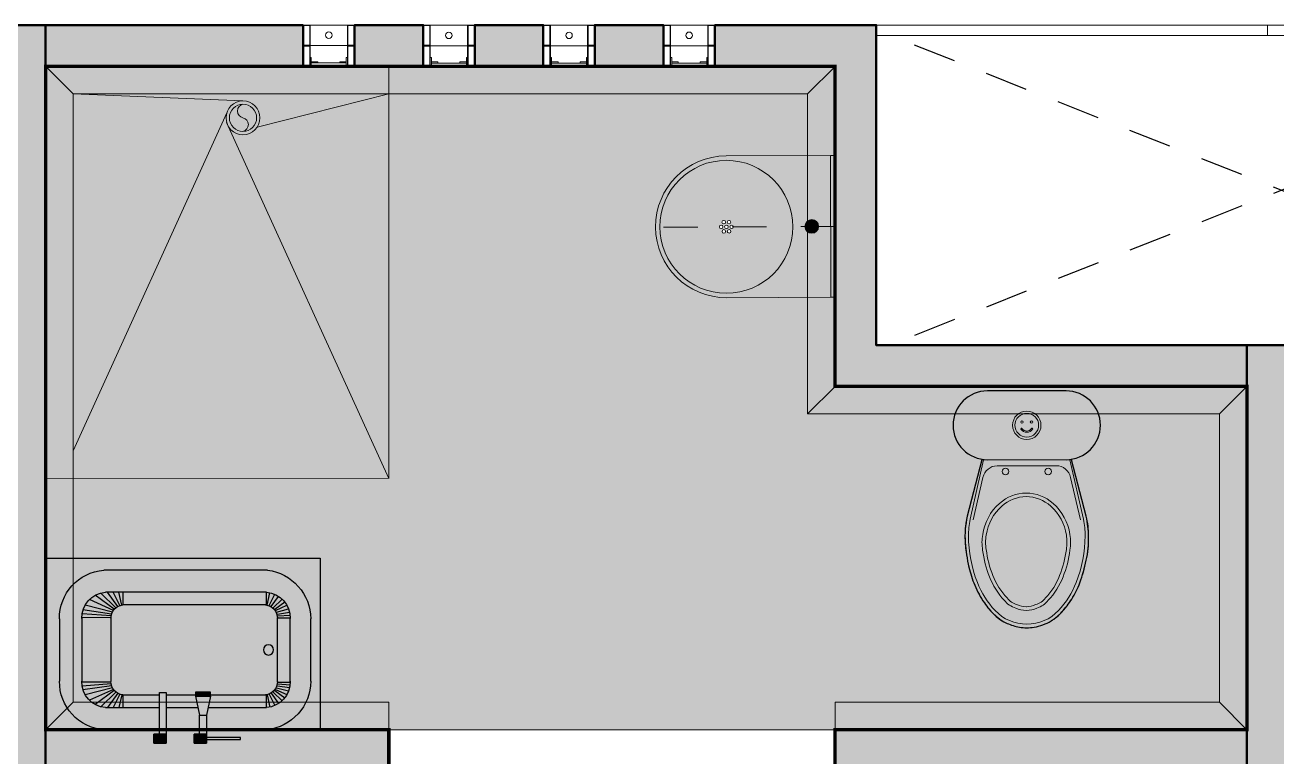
# Model space of a CAD drawing. Header units: metres. Extents: x 167 to 250, y 44 to 219.
# Drawn here: x 189.713 to 193.36, y 120.749 to 122.881 of the extents above; entities that cross this region are included whole.
import ezdxf

# ---------------------------------------------------------------- set-up
doc = ezdxf.new("R2010")
doc.units = ezdxf.units.M
doc.set_wipeout_variables(frame=1)
doc.linetypes.add('06-PT1-01$0$HIDDEN2', pattern=[0.1875, 0.125, -0.0625])
doc.linetypes.add('TRAZO_Y_PUNTO2', pattern=[0.5, 0.25, -0.125, 0, -0.125])
for name, color, linetype, lineweight in [('08', 8, 'Continuous', 0), ('A-MUEB-FIJO', 44, 'Continuous', 15), ('A-MURO', 7, 'Continuous', 50), ('A-PISO -ACHU', 55, 'Continuous', 0), ('A-PLAN-ACHU4', 251, 'Continuous', 5), ('A-PLAN-ACHU5', 252, 'Continuous', 5), ('A-PUER', 36, 'Continuous', 13), ('A_ACHURADO', 253, 'Continuous', 13), ('H_ACCESORIOS DESAGUES', 160, 'Continuous', 20), ('puntea', 253, '06-PT1-01$0$HIDDEN2', 25)]:
    doc.layers.add(name, color=color, linetype=linetype, lineweight=lineweight)
doc.layers.add('A_MOBILIARIO', color=8, linetype='Continuous')
pattern_1 = [(0, (0, -0.2311683247949077), (0, 6.985), [5.08, -1.905]), (90, (0, -0.2311683247949077), (-6.985, 4.277078946022131e-16), [5.08, -1.905])]
pattern_2 = [(0, (0, 0), (0, 6.985), [5.08, -1.905]), (90, (0, 0), (-6.985, 4.277078946022131e-16), [5.08, -1.905])]
pattern_3 = [(0, (4.547473508864641e-13, -0.6247219652223066), (0, 6.985), [5.08, -1.905]), (90, (4.547473508864641e-13, -0.6247219652223066), (-6.985, 4.277078946022131e-16), [5.08, -1.905])]

# ---------------------------------------------------------------- blocks, each defined once
blk = doc.blocks.new('lavam_sm-001-p')
blk.add_wipeout([(-1.27675647831893e-15, 0.20649999999999968), (0.31650000000000156, 0.20650000000000113), (0.34017075419539183, 0.20513884419051853), (0.3583018415805612, 0.20222476614023877), (0.3818019716322284, 0.19590278839502084), (0.3995119403340377, 0.1890800564892523), (0.4135855834023221, 0.18225432641073702), (0.4255789857651276, 0.17533974125808383), (0.4448239889367971, 0.16178752690905918), (0.45175885307535946, 0.1560361902404026), (0.4592701896627025, 0.14919424567883555), (0.4674947775288544, 0.14086457027589494), (0.47456565765235237, 0.13288151816911975), (0.4823371609014798, 0.12304586975651577), (0.4965001316339732, 0.10120376777449092), (0.5001758642155889, 0.09436856947446703), (0.5050488681076205, 0.08421148576848558), (0.5094720864871439, 0.07351206592661463), (0.5127186545495671, 0.06434663632823656), (0.5151247043887369, 0.056484305842309346), (0.5171406830447876, 0.048842259441202796), (0.5184457987380504, 0.04312939104661084), (0.5203935459562263, 0.03270583919419967), (0.5213470774295701, 0.026075369001499482), (0.5220721757135072, 0.019553275234995837), (0.5226131226520225, 0.012634503181087497), (0.5229121735682497, 0.006022009866424816), (0.5230000000000014, 1.3877787807814457e-15), (0.522537473590952, -0.013813380334234848), (0.5215805480799787, -0.024170618511242914), (0.5201394547195348, -0.03425233541717965), (0.5194341417612682, -0.03820973838719527), (0.5181662502667352, -0.04441816636641971), (0.5168172825360591, -0.050152131733048666), (0.5117106655989025, -0.06734275043710175), (0.5117106655989025, -0.06734275043710175), (0.5094207613924342, -0.0736466552109718), (0.5075416664067289, -0.07839216604062144), (0.5052923161181879, -0.08366427776972946), (0.5025418195688304, -0.08961412484379339), (0.5006985760791736, -0.0933441726644203), (0.4974481581566971, -0.09949881436328334), (0.4949433857275015, -0.10392404962330076), (0.4862159469685456, -0.11763820529305075), (0.48176535257822106, -0.1238128153189173), (0.4797810025269483, -0.1264182115590739), (0.4797810025269483, -0.1264182115590739), (0.47485618324702217, -0.13253516223038903), (0.4724253080607467, -0.1353866622166351), (0.4692633781490142, -0.13894459434069845), (0.46636901141037, -0.1420617098970668), (0.4626398017621418, -0.14589519642853854), (0.45639972115050165, -0.15188916360956023), (0.45368729190689283, -0.1543434382772811), (0.4478729976704476, -0.15932164160301776), (0.44322337147066515, -0.16304427963932883), (0.43265332808306123, -0.17073562714099394), (0.4258344818931331, -0.17518053850002824), (0.4222049014569994, -0.177394260921727), (0.4190894950570654, -0.17921396570562248), (0.4121453274124032, -0.18301426541167182), (0.40849738344519915, -0.18487490754355135), (0.39603175531644186, -0.1905700655829377), (0.39603175531644186, -0.1905700655829377), (0.3805579354146461, -0.19631309408802194), (0.375148606437772, -0.19799644179355053), (0.36519336293852367, -0.20067687062971823), (0.3566936721547915, -0.20255053374087306), (0.3504491610143413, -0.20369021691387573), (0.334847036770375, -0.2056833397281993), (0.334847036770375, -0.2056833397281993), (0.2306428930038713, -0.20649999999999868), (0.20677217048420626, -0.20649999999999874), (0.1906016796703982, -0.20649999999999885), (0.16470312500000206, -0.20649999999999896), (0.13901011454663068, -0.20649999999999902), (1.27675647831893e-15, -0.20649999999999968)])
h = blk.add_hatch(color=255)
h.dxf.hatch_style = 1
h.paths.add_polyline_path([(-1.27675647831893e-15, 0.2064999999999997), (0.01290624999999873, 0.2064999999999998), (0.0129062500000012, -0.2064999999999996), (1.27675647831893e-15, -0.2064999999999997)])
h = blk.add_hatch(color=255)
h.dxf.hatch_style = 1
edge = h.paths.add_edge_path()
edge.add_line((0.01290624999999873, 0.2064999999999998), (0.0129062500000012, -0.2064999999999996))
edge.add_line((0.0129062500000012, -0.2064999999999996), (0.316500000000003, -0.2064999999999983))
edge.add_arc((0.3165000000000016, 1.387778780781445e-15), 0.2064999999999997, 270.0000000000003, 450.0000000000003)
edge.add_line((0.3165000000000004, 0.2065000000000011), (0.01290624999999873, 0.2064999999999998))
edge = h.paths.add_edge_path(flags=16)
edge.add_arc((0.3165000000000017, 1.422473250300982e-15), 0.1935937499999997, 0, 360)
h = blk.add_hatch(color=255)
h.dxf.hatch_style = 1
edge = h.paths.add_edge_path()
edge.add_arc((0.3165000000000017, 1.422473250300982e-15), 0.1935937499999997, 0, 360)
edge = h.paths.add_edge_path(flags=16)
edge.add_arc((0.3087562500000016, 0.01341256844111277), 0.005162499999999992, 0, 360)
edge = h.paths.add_edge_path(flags=16)
edge.add_arc((0.3242437500000016, 0.01341256844111286), 0.005162499999999993, 0, 360)
edge = h.paths.add_edge_path(flags=17)
edge.add_arc((0.3319875000000017, 1.512678871051776e-15), 0.005162499999999993, 0, 360)
edge = h.paths.add_edge_path(flags=16)
edge.add_arc((0.3242437500000017, -0.01341256844110993), 0.005162499999999993, 0, 360)
edge = h.paths.add_edge_path(flags=16)
edge.add_arc((0.3087562500000017, -0.01341256844111002), 0.005162499999999993, 0, 360)
edge = h.paths.add_edge_path(flags=16)
edge.add_arc((0.3010125000000017, 1.325328735646281e-15), 0.005162499999999993, 0, 360)
edge = h.paths.add_edge_path(flags=17)
edge.add_arc((0.3165000000000017, 1.422473250300982e-15), 0.005162499999999993, 0, 360)
h = blk.add_hatch(color=253)
h.dxf.hatch_style = 1
edge = h.paths.add_edge_path()
edge.add_arc((0.06790625000000097, 3.348597095405037e-16), 0.02, 0, 360)
blk.add_lwpolyline([(-1.27675647831893e-15, 0.2064999999999997), (0.01290624999999873, 0.2064999999999998), (0.0129062500000012, -0.2064999999999996), (1.27675647831893e-15, -0.2064999999999997)], close=True)
blk.add_lwpolyline([(0.01290624999999873, 0.2064999999999998), (0.0129062500000012, -0.2064999999999996), (0.3165000000000029, -0.2064999999999983, 0.9999999999999999), (0.3165000000000004, 0.2065000000000011)], format="xyb", close=True)
at = {"color": 252, "linetype": 'TRAZO_Y_PUNTO2', "ltscale": 0.1}
blk.add_lwpolyline([(0, 0), (0.5820133977211999, 0.0007875141848143463)], dxfattribs=at)
for centre, radius in [((0.3165000000000017, 1.422473250300982e-15), 0.1935937499999997), ((0.06790625000000097, 3.348597095405037e-16), 0.02)]:
    blk.add_circle(centre, radius)
at = {"color": 251, "lineweight": 0}
for centre, radius in [((0.3010125000000017, 1.325328735646281e-15), 0.005162499999999993), ((0.3087562500000016, 0.01341256844111277), 0.005162499999999992), ((0.3165000000000017, 1.422473250300982e-15), 0.005162499999999993), ((0.3242437500000016, 0.01341256844111286), 0.005162499999999993), ((0.3319875000000017, 1.512678871051776e-15), 0.005162499999999993), ((0.3087562500000017, -0.01341256844111002), 0.005162499999999993), ((0.3242437500000017, -0.01341256844110993), 0.005162499999999993)]:
    blk.add_circle(centre, radius, dxfattribs=at)
blk = doc.blocks.new('Ventana')
at = {"layer": 'A-PLAN-ACHU4', "lineweight": 0}
blk.add_lwpolyline([(70.01134361059218, 22.30446699201386), (70.01134361059218, 22.18446699201385), (69.86134361059217, 22.18446699201385), (69.86134361059217, 22.30446699201386)], close=True, dxfattribs=at)
at = {"layer": 'A-PLAN-ACHU5', "lineweight": 0}
for points in [[(69.86134402153235, 22.24446699201391), (69.86134473654525, 22.30446699201386), (69.88215901050003, 22.30446699201386), (69.88215829548713, 22.24446699201391)], [(69.8628440215322, 22.24596699201376), (69.8628447365451, 22.30296699201401), (69.88065901050018, 22.30296699201401), (69.88065829548728, 22.24596699201376)], [(69.9905308914555, 22.24446699201391), (69.99053103452948, 22.30446699201386), (69.8821584385611, 22.30446699201386), (69.88215829548713, 22.24446699201391)], [(69.90755901050002, 22.30446699201386), (69.88215901050003, 22.30446699201386), (69.88215901050003, 22.27906699201387), (69.88535901050014, 22.27906699201387), (69.88535901050014, 22.30126699201375), (69.90755901050002, 22.30126699201375)], [(69.88535901049968, 22.29496699201374), (69.90435901049992, 22.29496699201374), (69.90435901049992, 22.29176699201409), (69.88535901049968, 22.29176699201409)], [(69.9651316228184, 22.30445149074714), (69.9905316228184, 22.30445149074714), (69.9905316228184, 22.27905149074715), (69.98733162281829, 22.27905149074715), (69.98733162281829, 22.30125149074703), (69.9651316228184, 22.30125149074703)], [(69.98733162281874, 22.29495149074702), (69.96833162281851, 22.29495149074702), (69.96833162281851, 22.29175149074737), (69.98733162281874, 22.29175149074737)], [(70.01134516541029, 22.24446699201391), (70.01134473654534, 22.30446699201386), (69.99053046259056, 22.30446699201386), (69.9905308914555, 22.24446699201391)], [(70.00984516541044, 22.24596699201376), (70.00984473654549, 22.30296699201401), (69.9920304625904, 22.30296699201401), (69.99203089145536, 22.24596699201376)], [(69.86134330651944, 22.18446699201397), (69.86134402153235, 22.24446699201391), (69.88215829548713, 22.24446699201391), (69.88215758047423, 22.18446699201397)], [(69.8628433065193, 22.18596699201382), (69.8628440215322, 22.24296699201406), (69.88065829548728, 22.24296699201406), (69.88065758047438, 22.18596699201382)], [(69.9905301764426, 22.18446699201397), (69.99053031951658, 22.24446699201391), (69.8821577235482, 22.24446699201391), (69.88215758047423, 22.18446699201397)], [(70.01134445039739, 22.18446699201397), (70.01134402153244, 22.24446699201391), (69.99052974757765, 22.24446699201391), (69.9905301764426, 22.18446699201397)], [(70.00984445039754, 22.18596699201382), (70.00984402153259, 22.24296699201406), (69.9920297475775, 22.24296699201406), (69.99203017644246, 22.18596699201382)]]:
    blk.add_lwpolyline(points, close=True, dxfattribs=at)
at = {"layer": 'A-PLAN-ACHU5', "lineweight": 0, "elevation": -1.201708993585166e-09}
blk.add_lwpolyline([(69.88535901050014, 22.30126699201375), (69.98733162281829, 22.30125149074703), (69.98733162281829, 22.29495149074702), (69.88535901050014, 22.29496699201374)], close=True, dxfattribs=at)
at = {"layer": 'A-PLAN-ACHU5', "lineweight": 0}
blk.add_circle((69.93634473654552, 22.21423897682345), 0.009524999999939611, dxfattribs=at)
blk = doc.blocks.new('sifon')
at = {"lineweight": 0, "transparency": 33554508}
blk.add_hatch(color=252, dxfattribs=at).paths.add_polyline_path([(0, 0, -0.8103451215678315), (2.916005458218996e-07, 0.0397030834723059, -1), (-2.781627329371523e-07, -0.03970308336032569, 0.7863031093906079)])
at = {"color": 252, "lineweight": 0}
for centre, radius in [((0, -8.041862453733728e-10), 0.04945932076248262), ((0, 0), 0.03970308854337931)]:
    blk.add_circle(centre, radius, dxfattribs=at)
for centre, radius, start, end in [((0.004205665318376355, 0.01985151200499217, 2.61930414847953e-06), 0.02029212177329212, 101.9607780547418, 258.038420754303), ((-0.004818817280992274, -0.01985152241929606, 2.61930414847953e-06), 0.02042800631120464, 283.6434388831337, 76.35575910364949)]:
    blk.add_arc(centre, radius, start, end, dxfattribs=at)
blk = doc.blocks.new('LAVACOLAS PLANTA')
at = {"layer": 'A_MOBILIARIO', "true_color": 0xffffff}
h = blk.add_hatch(color=7, dxfattribs=at)
h.dxf.hatch_style = 1
h.paths.add_polyline_path([(3251.488809055902, 1626.758733589742), (3251.481363411084, 1626.758733589742), (3251.481363411084, 1626.723733589743), (3251.488809055902, 1626.723733589743)])
h = blk.add_hatch(dxfattribs=at)
h.set_pattern_fill('ANGLE')
h.set_pattern_definition(pattern_1)
h.paths.add_polyline_path([(3251.488809055902, 1626.717760152308), (3251.481363411083, 1626.717760152308), (3251.481363411083, 1626.682760152308), (3251.488809055902, 1626.682760152308)])
h = blk.add_hatch(dxfattribs=at)
h.set_pattern_fill('ANGLE')
h.set_pattern_definition(pattern_3)
h.paths.add_polyline_path([(3251.488809055902, 1626.717760152311), (3251.481363411084, 1626.717760152311), (3251.481363411084, 1626.682760152311), (3251.488809055902, 1626.682760152311)])
h = blk.add_hatch(color=7, dxfattribs=at)
h.dxf.hatch_style = 1
h.paths.add_polyline_path([(3251.502727326055, 1626.758733589742), (3251.488809055902, 1626.758733589742), (3251.488809055902, 1626.723733589743), (3251.502727326055, 1626.723733589743)])
h = blk.add_hatch(dxfattribs=at)
h.set_pattern_fill('ANGLE')
h.set_pattern_definition(pattern_1)
h.paths.add_polyline_path([(3251.502727326055, 1626.717760152308), (3251.488809055902, 1626.717760152308), (3251.488809055902, 1626.682760152308), (3251.502727326055, 1626.682760152308)])
h = blk.add_hatch(dxfattribs=at)
h.set_pattern_fill('ANGLE')
h.set_pattern_definition(pattern_3)
h.paths.add_polyline_path([(3251.502727326055, 1626.717760152311), (3251.488809055902, 1626.717760152311), (3251.488809055902, 1626.682760152311), (3251.502727326055, 1626.682760152311)])
h = blk.add_hatch(color=7, dxfattribs=at)
h.dxf.hatch_style = 1
h.paths.add_polyline_path([(3251.529674130101, 1626.758733589742), (3251.502727326055, 1626.758733589742), (3251.502727326055, 1626.723733589743), (3251.529674130101, 1626.723733589743)])
h = blk.add_hatch(color=7, dxfattribs=at)
h.dxf.hatch_style = 1
h.paths.add_polyline_path([(3251.529674130101, 1626.723733589743), (3251.502727326055, 1626.723733589743), (3251.502727326055, 1626.561233589742), (3251.529674130101, 1626.561233589742)])
h = blk.add_hatch(dxfattribs=at)
h.set_pattern_fill('ANGLE')
h.set_pattern_definition(pattern_1)
h.paths.add_polyline_path([(3251.529674130101, 1626.717760152308), (3251.502727326055, 1626.717760152308), (3251.502727326055, 1626.682760152308), (3251.529674130101, 1626.682760152308)])
h = blk.add_hatch(dxfattribs=at)
h.set_pattern_fill('ANGLE')
h.set_pattern_definition(pattern_3)
h.paths.add_polyline_path([(3251.529674130101, 1626.717760152311), (3251.502727326055, 1626.717760152311), (3251.502727326055, 1626.682760152311), (3251.529674130101, 1626.682760152311)])
h = blk.add_hatch(color=7, dxfattribs=at)
h.dxf.hatch_style = 1
h.paths.add_polyline_path([(3251.64537983328, 1626.758733589742), (3251.637934188462, 1626.758733589742), (3251.637934188462, 1626.723733589743), (3251.64537983328, 1626.723733589743)])
h = blk.add_hatch(dxfattribs=at)
h.set_pattern_fill('ANGLE')
h.set_pattern_definition(pattern_1)
h.paths.add_polyline_path([(3251.64537983328, 1626.717760152308), (3251.637934188461, 1626.717760152308), (3251.637934188461, 1626.682760152308), (3251.64537983328, 1626.682760152308)])
h = blk.add_hatch(dxfattribs=at)
h.set_pattern_fill('ANGLE')
h.set_pattern_definition(pattern_3)
h.paths.add_polyline_path([(3251.64537983328, 1626.717760152311), (3251.637934188462, 1626.717760152311), (3251.637934188462, 1626.682760152311), (3251.64537983328, 1626.682760152311)])
h = blk.add_hatch(color=7, dxfattribs=at)
h.dxf.hatch_style = 1
h.paths.add_polyline_path([(3251.659298103433, 1626.758733589742), (3251.64537983328, 1626.758733589742), (3251.64537983328, 1626.723733589743), (3251.659298103433, 1626.723733589743)])
h = blk.add_hatch(dxfattribs=at)
h.set_pattern_fill('ANGLE')
h.set_pattern_definition(pattern_1)
h.paths.add_polyline_path([(3251.659298103433, 1626.717760152308), (3251.64537983328, 1626.717760152308), (3251.64537983328, 1626.682760152308), (3251.659298103433, 1626.682760152308)])
h = blk.add_hatch(dxfattribs=at)
h.set_pattern_fill('ANGLE')
h.set_pattern_definition(pattern_3)
h.paths.add_polyline_path([(3251.659298103433, 1626.717760152311), (3251.64537983328, 1626.717760152311), (3251.64537983328, 1626.682760152311), (3251.659298103433, 1626.682760152311)])
h = blk.add_hatch(color=7, dxfattribs=at)
h.dxf.hatch_style = 1
h.paths.add_polyline_path([(3251.686244907479, 1626.758733589742), (3251.659298103433, 1626.758733589742), (3251.659298103433, 1626.723733589743), (3251.686244907479, 1626.723733589743)])
h = blk.add_hatch(color=7, dxfattribs=at)
h.dxf.hatch_style = 1
h.paths.add_polyline_path([(3251.686244907479, 1626.723733589743), (3251.659298103433, 1626.723733589743), (3251.659298103433, 1626.649681158688), (3251.686244907479, 1626.649681158688)])
h = blk.add_hatch(dxfattribs=at)
h.set_pattern_fill('ANGLE')
h.set_pattern_definition(pattern_1)
h.paths.add_polyline_path([(3251.686244907479, 1626.717760152308), (3251.659298103433, 1626.717760152308), (3251.659298103433, 1626.682760152308), (3251.686244907479, 1626.682760152308)])
h = blk.add_hatch(dxfattribs=at)
h.set_pattern_fill('ANGLE')
h.set_pattern_definition(pattern_3)
h.paths.add_polyline_path([(3251.686244907479, 1626.717760152311), (3251.659298103433, 1626.717760152311), (3251.659298103433, 1626.682760152311), (3251.686244907479, 1626.682760152311)])
h = blk.add_hatch(color=7, dxfattribs=at)
h.dxf.hatch_style = 1
h.paths.add_polyline_path([(3251.819531198038, 1626.745407284534), (3251.686244907479, 1626.745407284534), (3251.686244907479, 1626.737059894951), (3251.819531198038, 1626.737059894951)])
h = blk.add_hatch(color=7, dxfattribs=at)
h.dxf.hatch_style = 1
h.paths.add_polyline_path([(3251.921708842788, 1626.706955895796), (3251.28642775508, 1626.707017299857, 0.3962541799011419), (3251.113096587114, 1626.517290187227), (3251.113096587114, 1626.274465452108, 0.3952630296530321), (3251.285489396937, 1626.08450880168), (3251.92448017197, 1626.084389128555, 0.3776741057271244), (3252.093326269208, 1626.276038848499), (3252.09334068335, 1626.515688733965, 0.3829109296517303)])
h = blk.add_hatch(dxfattribs=at)
h.set_pattern_fill('ANGLE')
h.set_pattern_definition(pattern_2)
h.paths.add_polyline_path([(3252.063334069543, 1626.522146810148, 0.3865215948095206), (3251.92448017197, 1626.670561256979), (3251.290656676982, 1626.670724622117, 0.3949233594127352), (3251.149572969183, 1626.519961618757), (3251.149572969183, 1626.271488766777, 0.390683330516218), (3251.288442669099, 1626.120889128555), (3251.92448017197, 1626.120889128555, 0.3948568406460685), (3252.063334069543, 1626.273673958168)])
h = blk.add_hatch(dxfattribs=at)
h.set_pattern_fill('ANGLE')
h.set_pattern_definition(pattern_2)
h.paths.add_polyline_path([(3252.063334069543, 1626.517290187195, 0.3957491710551744), (3251.92448017197, 1626.670561256979), (3251.289199084255, 1626.67062266104, 0.3972311431079816), (3251.149596587114, 1626.517290187118), (3251.149596587114, 1626.274160198339, 0.3957872193785741), (3251.288442669102, 1626.120889128555), (3251.92448017197, 1626.120889128555, 0.3948568405847457), (3252.063334069543, 1626.273673958136)])
h = blk.add_hatch(dxfattribs=at)
h.set_pattern_fill('ANGLE')
h.set_pattern_definition(pattern_1)
h.paths.add_polyline_path([(3251.529674130101, 1626.682760152308), (3251.502727326055, 1626.682760152308), (3251.502727326055, 1626.520260152308), (3251.529674130101, 1626.520260152308)])
h = blk.add_hatch(dxfattribs=at)
h.set_pattern_fill('ANGLE')
h.set_pattern_definition(pattern_3)
h.paths.add_polyline_path([(3251.529674130101, 1626.682760152311), (3251.502727326055, 1626.682760152311), (3251.502727326055, 1626.520260152311), (3251.529674130101, 1626.520260152311)])
h = blk.add_hatch(dxfattribs=at)
h.set_pattern_fill('ANGLE')
h.set_pattern_definition(pattern_1)
h.paths.add_polyline_path([(3251.686244907479, 1626.682760152308), (3251.659298103433, 1626.682760152308), (3251.659298103433, 1626.608707721253), (3251.686244907479, 1626.608707721253)])
h = blk.add_hatch(dxfattribs=at)
h.set_pattern_fill('ANGLE')
h.set_pattern_definition(pattern_3)
h.paths.add_polyline_path([(3251.686244907479, 1626.682760152311), (3251.659298103433, 1626.682760152311), (3251.659298103433, 1626.608707721257), (3251.686244907479, 1626.608707721257)])
h = blk.add_hatch(dxfattribs=at)
h.set_pattern_fill('ANGLE')
h.set_pattern_definition(pattern_1)
h.paths.add_polyline_path([(3251.819531198037, 1626.7044338471), (3251.686244907479, 1626.7044338471), (3251.686244907479, 1626.696086457516), (3251.819531198037, 1626.696086457516)])
h = blk.add_hatch(dxfattribs=at)
h.set_pattern_fill('ANGLE')
h.set_pattern_definition(pattern_3)
h.paths.add_polyline_path([(3251.819531198038, 1626.704433847103), (3251.686244907479, 1626.704433847103), (3251.686244907479, 1626.696086457519), (3251.819531198038, 1626.696086457519)])
h = blk.add_hatch(color=7, dxfattribs=at)
h.dxf.hatch_style = 1
h.paths.add_polyline_path([(3251.686244907479, 1626.649681158688), (3251.659298103433, 1626.649681158688), (3251.643352947874, 1626.576229949667), (3251.702190063039, 1626.576229949667)])
h = blk.add_hatch(dxfattribs=at)
h.set_pattern_fill('ANGLE')
h.set_pattern_definition(pattern_1)
h.paths.add_polyline_path([(3251.686244907479, 1626.608707721253), (3251.659298103433, 1626.608707721253), (3251.643352947873, 1626.535256512232), (3251.702190063038, 1626.535256512232)])
h = blk.add_hatch(dxfattribs=at)
h.set_pattern_fill('ANGLE')
h.set_pattern_definition(pattern_3)
h.paths.add_polyline_path([(3251.686244907479, 1626.608707721257), (3251.659298103433, 1626.608707721257), (3251.643352947874, 1626.535256512235), (3251.702190063039, 1626.535256512235)])
h = blk.add_hatch(color=7, dxfattribs=at)
h.dxf.hatch_style = 1
h.paths.add_polyline_path([(3251.702190063039, 1626.576229949667), (3251.643352947874, 1626.576229949667), (3251.643352947874, 1626.560131214347), (3251.702190063039, 1626.560131214347)])
h = blk.add_hatch(dxfattribs=at)
h.set_pattern_fill('ANGLE')
h.set_pattern_definition(pattern_1)
h.paths.add_polyline_path([(3251.702190063038, 1626.535256512232), (3251.643352947873, 1626.535256512232), (3251.643352947873, 1626.519157776912), (3251.702190063038, 1626.519157776912)])
h = blk.add_hatch(dxfattribs=at)
h.set_pattern_fill('ANGLE')
h.set_pattern_definition(pattern_3)
h.paths.add_polyline_path([(3251.702190063039, 1626.535256512235), (3251.643352947874, 1626.535256512235), (3251.643352947874, 1626.519157776915), (3251.702190063039, 1626.519157776915)])
at = {"layer": 'A_MOBILIARIO'}
for points in [[(3251.529674130101, 1626.758733589742), (3251.529674130101, 1626.723733589743), (3251.481363411084, 1626.723733589743), (3251.481363411084, 1626.758733589742)], [(3251.481363411084, 1626.758733589742), (3251.481363411084, 1626.723733589743), (3251.488809055902, 1626.723733589743), (3251.488809055902, 1626.758733589742)], [(3251.529674130101, 1626.561233589742), (3251.529674130101, 1626.758733589742), (3251.502727326055, 1626.758733589742), (3251.502727326055, 1626.561233589742)], [(3251.637934188462, 1626.758733589742), (3251.637934188462, 1626.723733589743), (3251.64537983328, 1626.723733589743), (3251.64537983328, 1626.758733589742)], [(3251.686244907479, 1626.758733589742), (3251.686244907479, 1626.723733589743), (3251.637934188462, 1626.723733589743), (3251.637934188462, 1626.758733589742)], [(3251.819531198038, 1626.737059894951), (3251.686244907479, 1626.737059894951), (3251.686244907479, 1626.745407284534), (3251.819531198038, 1626.745407284534)], [(3251.643352947874, 1626.576229949667), (3251.702190063039, 1626.576229949667), (3251.702190063039, 1626.560131214347), (3251.643352947874, 1626.560131214347)]]:
    blk.add_lwpolyline(points, close=True, dxfattribs=at)
for points in [[(3251.686244907479, 1626.649681158688), (3251.686244907479, 1626.758733589742), (3251.659298103433, 1626.758733589742), (3251.659298103433, 1626.649681158688)], [(3251.28642775508, 1626.707017299857), (3251.502727326055, 1626.706996393093)], [(3251.529674130101, 1626.706993788508), (3251.659298103433, 1626.706981259505)], [(3251.686244907479, 1626.706978654921), (3251.921708842794, 1626.706955895796)], [(3251.332930775798, 1626.559938690072), (3251.273860550486, 1626.617437598678)], [(3251.292488247403, 1626.620725192769), (3251.502727326055, 1626.620725192769)], [(3251.340434783623, 1626.564899540717), (3251.299779276669, 1626.62072519277)], [(3251.348514549334, 1626.56840824264), (3251.322701846333, 1626.62072519277)], [(3251.356237814916, 1626.570342426143), (3251.344995851101, 1626.62072519277)], [(3251.360616974526, 1626.570889128557), (3251.360616974526, 1626.62072519277)], [(3251.529674130101, 1626.620725192769), (3251.653012197631, 1626.620725192769)], [(3251.643352947874, 1626.576229949667), (3251.659298103433, 1626.649681158688)], [(3251.659298103433, 1626.649681158688), (3251.686244907479, 1626.649681158688)], [(3251.702190063039, 1626.576229949667), (3251.686244907479, 1626.649681158688)], [(3251.692530813281, 1626.620725192769), (3251.920434593662, 1626.62072519277)], [(3251.918758244062, 1626.570889128557), (3251.918758244062, 1626.62072519277)], [(3251.923137403673, 1626.570342426143), (3251.933928813837, 1626.618705960204)], [(3251.319419725425, 1626.543536272219), (3251.213199682643, 1626.570651843194)], [(3251.323394719639, 1626.549967418841), (3251.229490138252, 1626.591752408954)], [(3251.326883536905, 1626.554265354364), (3251.252642461441, 1626.608920898439)], [(3251.360616974526, 1626.570889128557), (3251.502727326055, 1626.570889128557)], [(3251.529674130101, 1626.570889128557), (3251.643352947874, 1626.570889128557)], [(3251.659298103433, 1626.576229949667), (3251.686244907479, 1626.576229949667)], [(3251.702190063039, 1626.570889128557), (3251.916389015363, 1626.570889128557)], [(3251.930860669254, 1626.56840824264), (3251.952676303137, 1626.612623969672)], [(3251.938940434965, 1626.564899540717), (3251.967751963683, 1626.604461767284)], [(3251.946444442791, 1626.559938690072), (3251.981267922947, 1626.593835836939)], [(3251.952491681684, 1626.554265354364), (3251.991375460428, 1626.582891206963)], [(3251.95598049895, 1626.549967418841), (3252.000279589713, 1626.569679311938)], [(3251.199572969183, 1626.269701358811), (3251.199572969183, 1626.521749026722)], [(3251.313671920346, 1626.521232285072), (3251.199588771526, 1626.521749026722)], [(3251.314362374535, 1626.528427645419), (3251.200930988517, 1626.53647627317)], [(3251.316017272281, 1626.535314516717), (3251.204689797048, 1626.55171677371)], [(3251.313664104758, 1626.267010566494), (3251.313664104758, 1626.519058234405)], [(3251.959955493164, 1626.543536272219), (3252.006890795547, 1626.555517791805)], [(3251.963334069543, 1626.521749026718), (3251.963334069543, 1626.269701358821)], [(3251.963357946307, 1626.535314516717), (3252.010848402841, 1626.542311447809)], [(3251.965012844054, 1626.528427645419), (3252.012653386642, 1626.531808023695)], [(3251.965703298243, 1626.521232285072), (3252.013334069543, 1626.521448029497)], [(3252.013334069543, 1626.521749026718), (3252.013334069543, 1626.269701358821)], [(3251.113096587114, 1626.274160198339), (3251.113096587114, 1626.517290187195)], [(3252.093334069543, 1626.517290187195), (3252.093334069543, 1626.274160198339)], [(3251.313671920346, 1626.270218100461), (3251.199588771526, 1626.269701358811)], [(3251.314362374535, 1626.263022740114), (3251.200930988517, 1626.254974112363)], [(3251.316017272281, 1626.256135868816), (3251.204689797048, 1626.239733611823)], [(3251.319419725425, 1626.247914113314), (3251.213199682643, 1626.220798542339)], [(3251.323394719639, 1626.241482966692), (3251.229490138252, 1626.199697976579)], [(3251.326883536905, 1626.237185031169), (3251.252642461441, 1626.182529487094)], [(3251.332930775798, 1626.231511695461), (3251.273860550486, 1626.174012786855)], [(3251.340434783623, 1626.226550844816), (3251.299779276669, 1626.170725192763)], [(3251.938940434965, 1626.226550844816), (3251.96775196368, 1626.186988618253)], [(3251.946444442791, 1626.231511695461), (3251.981267922944, 1626.197614548598)], [(3251.952491681684, 1626.237185031169), (3251.991375460425, 1626.208559178573)], [(3251.95598049895, 1626.241482966692), (3252.00027958971, 1626.221771073597)], [(3251.959955493164, 1626.247914113314), (3252.006890795545, 1626.235932593728)], [(3251.963357946307, 1626.256135868816), (3252.01084840284, 1626.249138937725)], [(3251.965012844054, 1626.263022740114), (3252.012653386641, 1626.259642361838)], [(3251.965703298243, 1626.270218100461), (3252.013334069543, 1626.270002356036)], [(3251.348514549334, 1626.223042142893), (3251.322701846333, 1626.170725192763)], [(3251.356237814916, 1626.22110795939), (3251.344995851101, 1626.170725192763)], [(3251.360616974526, 1626.170889128557), (3251.360616974526, 1626.22072519277)], [(3251.916389015363, 1626.220561256983), (3251.360616974526, 1626.220561256983)], [(3251.918758244062, 1626.170889128557), (3251.918758244062, 1626.22072519277)], [(3251.923137403673, 1626.22110795939), (3251.933928813835, 1626.172744425336)], [(3251.930860669254, 1626.223042142893), (3251.952676303134, 1626.178826415866)], [(3251.920434593663, 1626.17072519277), (3251.292488247403, 1626.17072519277)], [(3251.92448017197, 1626.084389128555), (3251.285489396937, 1626.08450880168)]]:
    blk.add_lwpolyline(points, dxfattribs=at)
blk.add_circle((3251.928257840375, 1626.39572519277), 0.01994055820819085, dxfattribs=at)
for centre, radius, start, end in [((3251.300667516412, 1626.51996849329), 0.1875900499522647, 94.35344946193592, 180.8180649748257), ((3251.900957276529, 1626.515694954262), 0.1923834069206815, 0.4750989873229614, 83.80770428181518), ((3251.300668005079, 1626.51996161876), 0.1010950358958723, 94.64096449355192, 181.01306921481), ((3251.912254835991, 1626.51996161876), 0.1010950358958723, 358.9869307851894, 85.35903550644808), ((3251.364751153899, 1626.51996161876), 0.05109503589587228, 94.64096449355192, 181.01306921481), ((3251.912254835991, 1626.51996161876), 0.05109503589587228, 358.9869307851894, 85.35903550644808), ((3251.300668005078, 1626.271488766776), 0.1875950358950691, 178.9869307850569, 265.3590355067455), ((3251.300668005079, 1626.27148876678), 0.1010950358958723, 178.9869307851894, 265.3590355064481), ((3251.364751153899, 1626.27148876678), 0.05109503589587228, 178.9869307851894, 265.3590355064481), ((3251.912254835991, 1626.27148876678), 0.05109503589587228, 274.6409644935519, 1.013069214810563), ((3251.912254835991, 1626.27148876678), 0.1010950358958723, 274.6409644935519, 1.013069214810563), ((3251.900136669998, 1626.276038848499), 0.1931895992103841, 277.2389902416414, 359.6001396561266)]:
    blk.add_arc(centre, radius, start, end, dxfattribs=at)
blk = doc.blocks.new('Baño Niño')
at = {"layer": 'A_ACHURADO', "true_color": 0xffffff}
h = blk.add_hatch(color=7, dxfattribs=at)
h.dxf.hatch_style = 1
h.paths.add_polyline_path([(0.08289109131033001, -0.004999999999995453), (-0.08289109131033001, -0.004999999999995453, 1), (-0.08289109131033001, -0.1502469620919555), (0.08289109131033001, -0.1502469620919555, 1)])
h.paths.add_polyline_path([(0.09466117196586765, -0.1502469620919555), (-0.09466117196564028, -0.1502469620919555), (-0.1256632046791997, -0.269631320723421, 0.0416324896146689), (-0.1301735984418457, -0.3001473812220521, 0.0153511108735264), (-0.1305145723564216, -0.3112506025616597, 0.0122928931194689), (-0.130075315189883, -0.3251614257861398, 0.0387095544781652), (-0.1223147678438299, -0.3769431205536031, 0.032417480632513), (-0.1112616473871082, -0.4119070128294307, 0.0043664945341509), (-0.1100239664187079, -0.4150081656407045, 0.0509496966792709), (-0.08955280633032259, -0.452452672042666, 0.0339710930955911), (-0.07323549879000435, -0.4726278622863501, 0.0120342208872102), (-0.06758410165500628, -0.4783167843835593, 0.0786904748107719), (-0.041813651764536, -0.4956411826834076, 0.0617627133592609), (-0.01548443265772548, -0.5036624232035816, 0.0391778677088779), (0, -0.5048775824664195, 0.0391092101400729), (0.01545754596362081, -0.5036666655055333, 0.0892240111144442), (0.05135420083842046, -0.4905612195683651, 0.0680021215734337), (0.07226034148503713, -0.4736710121054718, 0.0037972746069387), (0.07423510509896425, -0.4715421465307588, 0.0300575313076996), (0.09473837126466611, -0.4446690977240297, 0.050848980849697), (0.1120127441664716, -0.4099443876170756, 0.0278825290775489), (0.1254808984742466, -0.3624572873917913, 0.0432833423455236), (0.1304853927101801, -0.3137936868362752, 0.0465881070145885), (0.125663204681814, -0.2696313207233056)])
for points in [[(0.08289109131033001, -0.1502469620919555, 0.9999999999999998), (0.08289109131033001, -0.004999999999995453), (-0.08289109131033001, -0.004999999999995453, 0.9999999999999998), (-0.08289109131033001, -0.1502469620919555)], [(-0.09104979412211378, -0.1502469620919555), (-0.09466117196564028, -0.1502469620919555), (-0.1256632046791992, -0.2696313207234198, 0.075478153132143), (-0.1300753151899698, -0.3251614257849269, 0.0387095544798527), (-0.1223147678435907, -0.3769431205546425, 0.0431157105928725), (-0.1100239664190212, -0.4150081656399607, 0.0509496966738346), (-0.0895528063333586, -0.4524526720382482, 0.0510527629997104), (-0.06758410165502937, -0.4783167843835372, 0.0866036059809153), (-0.04181365176771124, -0.4956411826819931, 0.0617627133679595), (-0.01548443265733113, -0.5036624232036502, 0.0863199781761012), (0.01545754596099869, -0.503666665505989, 0.0892240111228408), (0.05135420083922781, -0.4905612195678942, 0.0829195261849303), (0.07423510509829612, -0.471542146531533, 0.0300575313072529), (0.09473837126381568, -0.4446690977252957, 0.0649092108392022), (0.1119739615013486, -0.4100567898426561, 0.0279496961954184), (0.1254808984740521, -0.3624572873926581, 0.0591341709800925), (0.1304853927101703, -0.3137936868356519, 0.0465881070139344), (0.125663204681814, -0.2696313207233061), (0.09466117196586765, -0.1502469620919555), (0.0910497941245012, -0.1502469620919555)]]:
    blk.add_lwpolyline(points, format="xyb")
at = {"layer": '08'}
for p, q in [((-0.09466117196564028, -0.1502469620919555), (-0.1256632046793129, -0.2696313207233061)), ((-0.1195518862909921, -0.2760343116765398), (-0.09104979412211378, -0.1502469620919555)), ((-0.09466117196564028, -0.1502469620919555), (0.09466117196586765, -0.1502469620919555)), ((0.08637867418769929, -0.1502469620919555), (-0.08637867418769929, -0.1502469620919555)), ((0.1195518862909921, -0.2760343116765398), (0.0910497941245012, -0.1502469620919555)), ((-0.06251744434837292, -0.1631145778455902), (0.06251744434837292, -0.1631145778455902)), ((-0.1135518579654899, -0.277277345433049), (-0.092517585980886, -0.1875365894321703)), ((0.1135518579654899, -0.277277345433049), (0.092517585980886, -0.1875365894321703))]:
    blk.add_line(p, q, dxfattribs=at)
blk.add_lwpolyline([(-0.01226467565425082, -0.08587398886004394, -0.9999999999999996), (-0.0100973310018162, -0.0844160054208487, 0.5325053917523974), (0.0100973310018162, -0.0844160054208487, -0.9999999999999998), (0.01226467565425082, -0.08587398886004394, -0.5325053917521805)], format="xyb", close=True, dxfattribs=at)
for centre, radius in [((0, -0.07762348104586181), 0.03), ((0, -0.07762348104586181), 0.025), ((-0.0100973310018162, -0.07083095667087491), 0.0026121061523554), ((0.0100973310018162, -0.07083095667087491), 0.0026121061523554), ((-0.04491691057762637, -0.1751240202580675), 0.0069102939350133), ((0.04491691057751268, -0.1751240202580675), 0.0069102939350133)]:
    blk.add_circle(centre, radius, dxfattribs=at)
for centre, radius, start, end in [((-0.06251744434837292, -0.1937517582144892), 0.0306371803694953, 90, 168.2955351116931), ((0.06251744434837292, -0.1937517582144892), 0.0306371803694953, 11.70446488830689, 90), ((-0.0007437369235958613, -0.3054734454522077), 0.0848976957198908, 90.22000948179961, 132.0881282500408), ((-0.0007437369233684876, -0.3054734454517529), 0.0772689808245328, 90.22000948172794, 132.1142734876586), ((-0.00139573092064893, -0.3054734454517529), 0.0772689808245328, 47.88572651234133, 89.77999051827207), ((-0.001395730920421556, -0.3054734454522077), 0.0848976957198908, 47.91187174995912, 89.77999051820039), ((0.01459641376754917, -0.3239678880752308), 0.1089094844438835, 131.5556312829458, 171.5983542170417), ((0.01459641376732179, -0.3239678880776182), 0.1012807695502834, 131.5354686698659, 171.668249912943), ((-0.01673588161270345, -0.3239678880742076), 0.1012807695485414, 8.33175008523296, 48.46453132831109), ((-0.01673588161156658, -0.3239678880752308), 0.1089094844438835, 8.401645782958264, 48.44436871705418), ((0.05043444072214243, -0.3112506025314588), 0.1809490130785641, 166.7026000261588, 180), ((0.05043444072214243, -0.3112506025314588), 0.1735959058058776, 168.2955351116931, 180), ((-0.05043444071964132, -0.3112506025314588), 0.1735959058058776, 0, 11.70446488830689), ((-0.05043444071964132, -0.3112506025314588), 0.1809490130785641, 0, 13.29739997384115), ((0.1525660750321549, -0.3092742113869917), 0.2830875466141366, 180.4000168589286, 201.2567552556715), ((0.1525660750321549, -0.3092742113869917), 0.2757346233254577, 180.4106841554798, 201.2567552556715), ((-0.0008018879884730268, -0.3247560880146239), 0.0938405178949426, 169.748257977396, 190.0458091021338), ((-0.0008018879885867136, -0.3247560880084848), 0.0862118029998885, 169.6666433099606, 190.1777528565531), ((-0.001337579856681259, -0.3247560880154197), 0.0862118029998981, 349.8222471481322, 10.33335669472707), ((-0.001337579855544391, -0.3247560880146239), 0.0938405178949426, 349.9541908978662, 10.25174202260401), ((-0.1525660750296538, -0.3092742113869917), 0.2757346233254577, 338.7432447443284, 359.5893158445201), ((-0.1525660750296538, -0.3092742113869917), 0.2830875466141366, 338.7432447443284, 359.5999831410713), ((0.1292635317369104, -0.3137051339833761), 0.2241506844806417, 187.0265200239728, 201.9680622719092), ((0.129263531738161, -0.3137051339875825), 0.2165219695853223, 186.972650108125, 201.9889449037497), ((-0.1314029995834289, -0.3137051339780328), 0.2165219695877278, 338.0110550937863, 353.0273498894202), ((-0.1314029995824058, -0.3137051339738264), 0.2241506844830617, 338.031937725703, 352.9734799736446), ((0.06021109367804911, -0.344856732197286), 0.1408612531859396, 200.7562387483899, 223.6175869158679), ((-0.06235056152331708, -0.3448567322034251), 0.140861253182561, 316.3824130863021, 339.2437612537973), ((0.06690772359638686, -0.3425965495180208), 0.1911760055056507, 201.2567552556715, 223.2845383644203), ((0.06690772359638686, -0.3425965495180208), 0.1838230822169718, 201.2567552556715, 223.2845383644203), ((0.0602110936781628, -0.3448567321985365), 0.1484899680804426, 200.7880486218304, 223.4695908176184), ((-0.06235056152468132, -0.3448567321985365), 0.1484899680804426, 316.5304091823815, 339.2119513781697), ((-0.06690772359638686, -0.3425965495180208), 0.1838230822169718, 316.7154616355797, 338.7432447443284), ((-0.06690772359638686, -0.3425965495180208), 0.1911760055056507, 316.7154616355797, 338.7432447443284), ((-0.009744184345436224, -0.4172943289167961), 0.0480915397094639, 218.1678056539243, 253.4343191733948), ((-0.009744184345436224, -0.4172943289181603), 0.040462824813251, 217.682591642872, 254.1453963106095), ((0.007604716501418807, -0.4172943289181603), 0.040462824813251, 285.8546036893906, 322.317408357128), ((0.007604716500168252, -0.4172943289206614), 0.0480915397060323, 286.5656808293835, 321.8321943488682), ((0, -0.4056131180692546), 0.0992644643971648, 223.2845383644203, 270), ((0, -0.4056131180692546), 0.0919115411084859, 223.2845383644203, 270), ((-4.302489367091766e-05, -0.4111746629921527), 0.0572238832180106, 245.8489960735019, 268.9719458481079), ((-4.302489446672553e-05, -0.4111746629936306), 0.0495951683217101, 245.2601931831344, 268.9719458477236), ((-0.002096442950801247, -0.4111746629876052), 0.0495951683276743, 271.0280541507129, 294.7398068152887), ((-0.0020964429503465, -0.4111746629921527), 0.0572238832180106, 271.0280541518921, 294.1510039264981), ((0, -0.4056131180692546), 0.0919115411084859, 270, 316.7154616355797), ((0, -0.4056131180692546), 0.0992644643971648, 270, 316.7154616355797)]:
    blk.add_arc(centre, radius, start, end, dxfattribs=at)

msp = doc.modelspace()

# ---------------------------------------------------------------- hatches: boundary and pattern name
at = {"layer": 'A-PISO -ACHU', "true_color": 0xc3d9df, "transparency": 33554534}
h = msp.add_hatch(color=254, dxfattribs=at)
h.dxf.hatch_style = 1
h.paths.add_polyline_path([(192.072902456624, 122.7603668600761), (192.072902456624, 121.8282051538645), (193.2729024566238, 121.8282051538645), (193.2729024566238, 120.8282051538645), (192.072902456624, 120.8282051538645), (190.7729304938725, 120.8282051549413), (189.7729024566238, 120.8282051538645), (189.7729024566238, 122.7603668600761)])
at = {"layer": 'A-PLAN-ACHU5'}
h = msp.add_hatch(dxfattribs=at)
h.set_pattern_fill('AR-CONC', color=256, scale=0.0005, angle=180)
h.set_pattern_definition([(230, (208.789006561005, -94.34764594847161), (-0.09109233449800201, 0.007969542769451575), [0.009525, -0.104775]), (175, (208.789006561005, -94.34764594847161), (0.01762171071248464, -0.09552842261951758), [0.00762, -0.08382029208500001]), (280.4514447, (208.7814155575047, -94.34698182172156), (-0.07347062354517667, -0.08755887595609754), [0.008095004399999939, -0.0890451222999995]), (226.1842, (208.789006561005, -94.3730459484716), (-0.135539520446065, 0.02102116396636362), [0.01428749999999998, -0.1571624999999996]), (276.63555761, (208.7777116110046, -94.37129419847156), (-0.1187020670257516, -0.1237130622988607), [0.01214251157, -0.13356780408]), (171.18415117, (208.789006561005, -94.3730459484716), (-0.1187020670324886, -0.1237130622927663), [0.011429983535, -0.12572986596]), (201, (208.7763065610047, -94.36669594847172), (-0.07580719563456623, 0.05113259909354383), [0.009525, -0.104775]), (146, (208.7763065610047, -94.36669594847172), (-0.03090101417382357, -0.09209398306115962), [0.00762, -0.08381999999999999]), (251.4514449999999, (208.7699892947044, -94.36243489852154), (-0.1067082096393581, -0.04096138444295259), [0.008095004399999939, -0.0890449687999995]), (217.5, (208.789006561005, -94.34764594847161), (-0.001544301625295923, -0.04227751943657655), [0, -0.082804, 0, -0.08509, 0, -0.0841375]), (187.4999999999999, (208.789006561005, -94.34764594847161), (-0.03340983125515289, -0.05009028740905975), [0, -0.04851399999999999, 0, -0.080899, 0, -0.03206750000000001]), (147.5, (208.8173275610047, -94.34764594847161), (-0.06779529758343569, 0.002864371996336745), [0, -0.03175, 0, -0.09906000000000001, 0, -0.131445]), (137.5, (208.830027561005, -94.34764594847161), (-0.07406459069300902, -0.01271324551666649), [0, -0.041275, 0, -0.065786, 0, -0.093345])])
h.paths.add_polyline_path([(187.3529024566242, 120.7081985892148), (186.1529024566239, 120.7082051538644), (186.1529024566239, 118.7082051538644), (187.4029024566303, 118.7082051538644), (187.4029024566303, 118.5882051538642), (186.032902456624, 118.5882051538645), (186.032902456624, 121.9482051538644), (187.2329024566238, 121.9482051538644), (187.2329024566238, 122.880366860076), (187.7028998300138, 122.880366860076), (187.7028998300138, 122.7603668600761), (187.3529024566242, 122.7601752869223), (187.3529024566242, 121.8282051538645), (186.1529024566239, 121.8282051538645), (186.1529024566239, 120.8282051538645), (187.3529024566242, 120.8281985892147)])
h.paths.add_polyline_path([(188.0529013848286, 122.7603653267677), (187.8529009559484, 122.7603642108554), (187.8529009559484, 122.8803642108553), (188.0529013848286, 122.8803653267678)])
h.paths.add_polyline_path([(188.4029025286886, 122.7603628250474), (188.2029020998084, 122.7603617091349), (188.2029020998084, 122.8803617091351), (188.4029025286886, 122.8803628250473)])
h.paths.add_polyline_path([(188.7529036725487, 122.7603603233269), (188.5529032436689, 122.7603592074147), (188.5529032436689, 122.8803592074146), (188.7529036725487, 122.8803603233268)], flags=17)
h.paths.add_polyline_path([(189.7729024566238, 118.5882051538645), (188.4029024566184, 118.5882051538642), (188.4029024566184, 118.7082051538644), (189.6529024566239, 118.7082051538644), (189.6529024566239, 120.7082051538644), (188.6529024566239, 120.7082055396579), (188.6529024566239, 120.8282055396578), (189.6529024566239, 120.8282051538645), (189.6529024566239, 122.7603668600761), (188.9029051741277, 122.7603668600761), (188.9029051741277, 122.880366860076), (189.7729024566238, 122.880366860076)])
h = msp.add_hatch(dxfattribs=at)
h.set_pattern_fill('AR-CONC', color=256, scale=0.0005, angle=180)
h.set_pattern_definition([(230, (216.0290065610043, -94.34764594847161), (-0.09109233449800201, 0.007969542769451575), [0.009525, -0.104775]), (175, (216.0290065610043, -94.34764594847161), (0.01762171071248464, -0.09552842261951758), [0.00762, -0.08382029208500001]), (280.4514447, (216.021415557504, -94.34698182172156), (-0.07347062354517667, -0.08755887595609754), [0.00809500439999994, -0.08904512229999952]), (226.1842, (216.0290065610043, -94.3730459484716), (-0.135539520446065, 0.02102116396636362), [0.01428749999999998, -0.1571624999999996]), (276.63555761, (216.017711611004, -94.37129419847156), (-0.1187020670257516, -0.1237130622988607), [0.01214251157, -0.13356780408]), (171.18415117, (216.0290065610043, -94.3730459484716), (-0.1187020670324886, -0.1237130622927663), [0.011429983535, -0.12572986596]), (201, (216.0163065610041, -94.36669594847172), (-0.07580719563456623, 0.05113259909354383), [0.009525, -0.104775]), (146, (216.0163065610041, -94.36669594847172), (-0.03090101417382357, -0.09209398306115962), [0.00762, -0.08381999999999999]), (251.4514449999999, (216.0099892947042, -94.36243489852154), (-0.1067082096393581, -0.04096138444295259), [0.00809500439999994, -0.08904496879999951]), (217.5, (216.0290065610043, -94.34764594847161), (-0.001544301625295923, -0.04227751943657655), [0, -0.082804, 0, -0.08509, 0, -0.0841375]), (187.4999999999999, (216.0290065610043, -94.34764594847161), (-0.03340983125515289, -0.05009028740905975), [0, -0.04851399999999999, 0, -0.080899, 0, -0.03206750000000001]), (147.5, (216.0573275610041, -94.34764594847161), (-0.06779529758343569, 0.002864371996336745), [0, -0.03175, 0, -0.09906000000000001, 0, -0.131445]), (137.5, (216.0700275610043, -94.34764594847161), (-0.07406459069300902, -0.01271324551666649), [0, -0.041275, 0, -0.065786, 0, -0.093345])])
h.paths.add_polyline_path([(194.5929024566235, 120.7081985892148), (193.3929024566237, 120.7082051538644), (193.3929024566237, 118.7082051538644), (194.6429024566296, 118.7082051538644), (194.6429024566296, 118.5882051538642), (193.2729024566238, 118.5882051538645), (193.2729024566238, 121.9482051538644), (194.4729024566236, 121.9482051538644), (194.4729024566236, 122.880366860076), (194.9428998300132, 122.880366860076), (194.9428998300132, 122.7603668600761), (194.5929024566235, 122.7601752869223), (194.5929024566235, 121.8282051538645), (193.3929024566237, 121.8282051538645), (193.3929024566237, 120.8282051538645), (194.5929024566235, 120.8281985892147)])
h.paths.add_polyline_path([(195.2929013848284, 122.7603653267677), (195.0929009559482, 122.7603642108554), (195.0929009559482, 122.8803642108553), (195.2929013848284, 122.8803653267678)])
h.paths.add_polyline_path([(195.6429025286884, 122.7603628250474), (195.4429020998082, 122.7603617091349), (195.4429020998082, 122.8803617091351), (195.6429025286884, 122.8803628250473)])
h.paths.add_polyline_path([(195.9929036725484, 122.7603603233269), (195.7929032436682, 122.7603592074147), (195.7929032436682, 122.8803592074146), (195.9929036725484, 122.8803603233268)], flags=17)
h.paths.add_polyline_path([(197.0129024566236, 118.5882051538645), (195.6429024566178, 118.5882051538642), (195.6429024566178, 118.7082051538644), (196.8929024566237, 118.7082051538644), (196.8929024566237, 120.7082051538644), (195.8929024566237, 120.7082055396579), (195.8929024566237, 120.8282055396578), (196.8929024566237, 120.8282051538645), (196.8929024566237, 122.7603668600761), (196.1429051741275, 122.7603668600761), (196.1429051741275, 122.880366860076), (197.0129024566236, 122.880366860076)])
at = {"layer": 'A_MOBILIARIO', "true_color": 0xffffff}
h = msp.add_hatch(color=7, dxfattribs=at)
h.dxf.hatch_style = 1
h.paths.add_polyline_path([(189.7729024566238, 120.8282051538645), (189.7729024566238, 121.3282051538645), (190.572902456624, 121.3282051538645), (190.572902456624, 120.8281832665891)])

# ---------------------------------------------------------------- linework, layer by layer
at = {"color": 252, "lineweight": 0}
for p, q in [((190.3479024566241, 122.6598261800344), (189.8529024566237, 122.6803668601126)), ((190.7729024566229, 122.6803668601158), (190.389462692237, 122.5835532204649)), ((189.8529024566242, 121.640405153863), (190.3005687508517, 122.6247106630963)), ((190.7729235968645, 121.5603668601111), (190.3002730475241, 122.5970378008249))]:
    msp.add_line(p, q, dxfattribs=at)
at = {"color": 1, "true_color": 0xff0f0f}
msp.add_lwpolyline([(192.439206006688, 120.8282051538645), (192.072902456624, 120.8282051538645)], dxfattribs=at)
at = {"layer": 'A-MURO'}
for points in [[(188.9029051741277, 122.880366860076), (189.7729024566238, 122.880366860076), (189.7729024566238, 118.5882051538645), (188.4029024566184, 118.5882051538642), (188.4029024566184, 118.7082051538644), (189.6529024566239, 118.7082051538644), (189.6529024566239, 120.7082051538644), (188.6529024566239, 120.7082051538644), (188.6529024566239, 120.8282051538645), (189.6529024566239, 120.8282051538645), (189.6529024566239, 122.7603668600761), (188.9029051741277, 122.7603668600761), (188.9029051741277, 122.8805915768389)], [(190.52289973912, 122.880366860076), (189.6529024566239, 122.880366860076), (189.6529024566239, 118.5882051538645), (191.0229024566302, 118.5882051538642), (191.0229024566302, 118.7082051538644), (189.7729024566238, 118.7082051538644), (189.7729024566238, 120.7082051538644), (190.7729024566238, 120.7082051538644), (190.7729024566238, 120.8282051538645), (189.7729024566238, 120.8282051538645), (189.7729024566238, 122.7603668600761), (190.52289973912, 122.7603668600761), (190.52289973912, 122.8805915768389)], [(194.9428998300132, 122.7603667781602), (194.9428998300132, 122.880366860076), (194.4729024566236, 122.880366860076), (194.4729024566236, 121.9482051538644), (193.2729024566238, 121.9482051538644), (193.2729024566238, 118.5882051538645), (194.6429024566296, 118.5882051538642), (194.6429024566296, 118.7082051538644), (193.3929024566237, 118.7082051538644), (193.3929024566237, 120.7082051538644), (194.5929024566235, 120.7081985892148), (194.5929024566235, 120.8281985892147), (193.3929024566237, 120.8282051538645), (193.3929024566237, 121.8282051538645), (194.5929024566235, 121.8282051538645), (194.5929024566235, 122.7601752869223), (194.9428998300132, 122.7603668600761)]]:
    msp.add_lwpolyline(points, dxfattribs=at)
for points in [[(190.8729016695793, 122.7603592074147), (190.672901240699, 122.7603603233269), (190.672901240699, 122.8803603233268), (190.8729016695793, 122.8803592074146)], [(191.2229028134393, 122.7603617091349), (191.0229023845591, 122.7603628250474), (191.0229023845591, 122.8803628250473), (191.2229028134393, 122.8803617091351)], [(191.5729039572993, 122.7603642108554), (191.3729035284191, 122.7603653267677), (191.3729035284191, 122.8803653267678), (191.5729039572993, 122.8803642108553)]]:
    msp.add_lwpolyline(points, close=True, dxfattribs=at)
at = {"layer": 'A-PISO -ACHU', "lineweight": 0}
msp.add_line((189.8529024566237, 122.6803668601126), (189.7729024566238, 122.7603668600761), dxfattribs=at)
for points in [[(190.7729024566247, 122.7603668601109), (190.7729235968645, 121.5603668601111)], [(192.072902456624, 122.7601752869223), (191.9929024566241, 122.6803668601126)], [(192.072902456624, 121.8282051538645), (191.9929024566241, 121.7482051538643)], [(193.192705706761, 121.7482051538643), (193.2729024566238, 121.8282051538645)], [(189.7729024566238, 121.5603668601111), (190.7729024566247, 121.560413227289)], [(189.8528685082661, 121.5603705679111), (189.8528987474369, 120.9082029657793), (190.7729046448408, 120.9081778011287), (190.7729024566238, 120.8281778011585)], [(189.8528987474369, 120.9082029657793), (189.7729024566238, 120.8282051538645)], [(192.072902456624, 120.8281920245654), (190.7729304938725, 120.8282051549413)]]:
    msp.add_lwpolyline(points, dxfattribs=at)
msp.add_lwpolyline([(192.072902456624, 120.8281920245654), (192.072902456624, 120.9081668600761), (193.1929024566234, 120.9081668600763), (193.2729024566238, 120.8282051538645)], close=True, dxfattribs=at)
at = {"layer": 'A-PUER', "linetype": 'Continuous', "lineweight": 0}
for points in [[(193.3329024566242, 122.880366860076), (192.1929024566239, 122.880366860076), (192.1929024566239, 122.8503668600761), (193.3329024566242, 122.8503668600761)], [(193.3329024566237, 122.880366860076), (194.4729024566236, 122.880366860076), (194.4729024566236, 122.8503668600761), (193.3329024566237, 122.8503668600761)]]:
    msp.add_lwpolyline(points, close=True, dxfattribs=at)
at = {"layer": 'A_MOBILIARIO'}
msp.add_lwpolyline([(189.7729024566238, 120.8282051538645), (189.7729024566238, 121.3282051538645), (190.572902456624, 121.3282051538645), (190.572902456624, 120.8281832665891)], close=True, dxfattribs=at)
at = {"layer": 'puntea'}
for p, q in [((194.5129024566236, 121.9482051538644), (192.2329024566238, 122.8503668600761)), ((194.5129024566236, 122.8503668600761), (192.2329024566238, 121.9482051538644))]:
    msp.add_line(p, q, dxfattribs=at)

# ---------------------------------------------------------------- block references
at = {"color": 1, "true_color": 0xff0f0f, "rotation": 180}
for p in [(260.5342444756657, 145.0650585688529), (260.8842464060858, 145.064831625833), (261.2342475499559, 145.0648326980036), (261.5842486938268, 145.0648337701741)]:
    msp.add_blockref('Ventana', p, dxfattribs=at)
at = {"layer": 'A_MOBILIARIO'}
for name, p, xscale, yscale, zscale, rotation in [('Baño Niño', (192.6314709863063, 121.822060590198), 1.38, 1.38, 1.38, 0.009771385287881929), ('LAVACOLAS PLANTA', (-2238.567436689853, 1335.877875791231), -0.7469382635246781, 0.7469382635246781, 0.7469382635246781, 180)]:
    msp.add_blockref(name, p, dxfattribs=dict(at, xscale=xscale, yscale=yscale, zscale=zscale, rotation=rotation))
at = {"layer": 'H_ACCESORIOS DESAGUES'}
msp.add_blockref('sifon', (190.3479024566241, 122.6103668600761), dxfattribs=at)

# ---------------------------------------------------------------- next in the draw order: block references
at = {"layer": 'A-MUEB-FIJO', "rotation": 180.234360488046}
msp.add_blockref('lavam_sm-001-p', (192.072902456624, 122.2942860069702), dxfattribs=at)

# ---------------------------------------------------------------- next in the draw order: hatches: boundary and pattern name
at = {"layer": 'A-PLAN-ACHU5'}
h = msp.add_hatch(dxfattribs=at)
h.set_pattern_fill('AR-CONC', color=256, scale=0.0005, angle=180)
h.set_pattern_definition([(230, (208.6690065610051, -94.34764594847161), (-0.09109233449800201, 0.007969542769451575), [0.009525, -0.104775]), (175, (208.6690065610051, -94.34764594847161), (0.01762171071248464, -0.09552842261951758), [0.00762, -0.08382029208500001]), (280.4514447, (208.6614155575048, -94.34698182172156), (-0.07347062354517667, -0.08755887595609754), [0.008095004399999939, -0.0890451222999995]), (226.1842, (208.6690065610051, -94.3730459484716), (-0.135539520446065, 0.02102116396636362), [0.01428749999999998, -0.1571624999999996]), (276.63555761, (208.6577116110047, -94.37129419847156), (-0.1187020670257516, -0.1237130622988607), [0.01214251157, -0.13356780408]), (171.18415117, (208.6690065610051, -94.3730459484716), (-0.1187020670324886, -0.1237130622927663), [0.011429983535, -0.12572986596]), (201, (208.6563065610048, -94.36669594847172), (-0.07580719563456623, 0.05113259909354383), [0.009525, -0.104775]), (146, (208.6563065610048, -94.36669594847172), (-0.03090101417382357, -0.09209398306115962), [0.00762, -0.08381999999999999]), (251.4514449999999, (208.6499892947045, -94.36243489852154), (-0.1067082096393581, -0.04096138444295259), [0.008095004399999939, -0.0890449687999995]), (217.5, (208.6690065610051, -94.34764594847161), (-0.001544301625295923, -0.04227751943657655), [0, -0.082804, 0, -0.08509, 0, -0.0841375]), (187.4999999999999, (208.6690065610051, -94.34764594847161), (-0.03340983125515289, -0.05009028740905975), [0, -0.04851399999999999, 0, -0.080899, 0, -0.03206750000000001]), (147.5, (208.6973275610048, -94.34764594847161), (-0.06779529758343569, 0.002864371996336745), [0, -0.03175, 0, -0.09906000000000001, 0, -0.131445]), (137.5, (208.7100275610051, -94.34764594847161), (-0.07406459069300902, -0.01271324551666649), [0, -0.041275, 0, -0.065786, 0, -0.093345])])
h.paths.add_polyline_path([(192.072902456624, 120.7081985892148), (193.2729024566238, 120.7082051538644), (193.2729024566238, 118.7082051538644), (192.0229024566183, 118.7082051538644), (192.0229024566183, 118.5882051538642), (193.3929024566237, 118.5882051538645), (193.3929024566237, 121.9482051538644), (192.1929024566239, 121.9482051538644), (192.1929024566239, 122.880366860076), (191.7229050832343, 122.880366860076), (191.7229050832343, 122.7603668600761), (192.072902456624, 122.7601752869223), (192.072902456624, 121.8282051538645), (193.2729024566238, 121.8282051538645), (193.2729024566238, 120.8282051538645), (192.072902456624, 120.8281985892147)])
h.paths.add_polyline_path([(191.3729035284191, 122.7603653267677), (191.5729039572993, 122.7603642108554), (191.5729039572993, 122.8803642108553), (191.3729035284191, 122.8803653267678)])
h.paths.add_polyline_path([(191.0229023845591, 122.7603628250474), (191.2229028134393, 122.7603617091349), (191.2229028134393, 122.8803617091351), (191.0229023845591, 122.8803628250473)])
h.paths.add_polyline_path([(190.672901240699, 122.7603603233269), (190.8729016695793, 122.7603592074147), (190.8729016695793, 122.8803592074146), (190.672901240699, 122.8803603233268)], flags=17)
h.paths.add_polyline_path([(189.6529024566239, 118.5882051538645), (191.0229024566302, 118.5882051538642), (191.0229024566302, 118.7082051538644), (189.7729024566238, 118.7082051538644), (189.7729024566238, 120.7082051538644), (190.7729024566238, 120.7082055396579), (190.7729024566238, 120.8282055396578), (189.7729024566238, 120.8282051538645), (189.7729024566238, 122.7603668600761), (190.52289973912, 122.7603668600761), (190.52289973912, 122.880366860076), (189.6529024566239, 122.880366860076)])

# ---------------------------------------------------------------- next in the draw order: linework, layer by layer
at = {"color": 3, "const_width": 0.01}
msp.add_lwpolyline([(189.7729024566238, 118.7082051538644), (193.2729024566238, 118.7082051538644), (193.2729024566238, 120.7082051538644), (192.072902456624, 120.7082051538644), (192.072902456624, 120.8282051538645), (193.2729024566238, 120.8282051538645), (193.2729024566238, 121.8282051538645), (192.072902456624, 121.8282051538645), (192.072902456624, 122.7603668600761), (189.7729024566238, 122.7603668600761), (189.7729024566238, 120.8282051538645), (190.7729024566238, 120.8282051538645), (190.7729024566238, 120.7082051538644), (189.7729024566238, 120.7082051538644)], close=True, dxfattribs=at)
at = {"layer": 'A-MURO'}
msp.add_lwpolyline([(191.7229050832343, 122.7603667781602), (191.7229050832343, 122.880366860076), (192.1929024566239, 122.880366860076), (192.1929024566239, 121.9482051538644), (193.3929024566237, 121.9482051538644), (193.3929024566237, 118.5882051538645), (192.0229024566183, 118.5882051538642), (192.0229024566183, 118.7082051538644), (193.2729024566238, 118.7082051538644), (193.2729024566238, 120.7082051538644), (192.072902456624, 120.7081985892148), (192.072902456624, 120.8281985892147), (193.2729024566238, 120.8282051538645), (193.2729024566238, 121.8282051538645), (192.072902456624, 121.8282051538645), (192.072902456624, 122.7601752869223), (191.7229050832343, 122.7603668600761)], dxfattribs=at)
at = {"layer": 'A-PISO -ACHU', "lineweight": 0}
for points in [[(190.7729024566247, 120.8281778011585), (189.7729024566238, 120.8281668600762), (189.7729024566238, 122.7603668600761), (192.0729020648264, 122.7603668584734), (192.0729020648264, 121.8283967254156), (193.2729024566238, 121.8282051538645), (193.2729024566238, 120.8282051538645)], [(189.8529061650097, 121.5603705696572), (189.8529024566237, 122.6803668601126), (191.9929024566241, 122.6803668601126), (191.9929024566241, 121.7482051538643), (193.1929024566239, 121.7482051538643), (193.1929024566239, 120.9081668600763)]]:
    msp.add_lwpolyline(points, dxfattribs=at)

doc.saveas('drawing.dxf')
